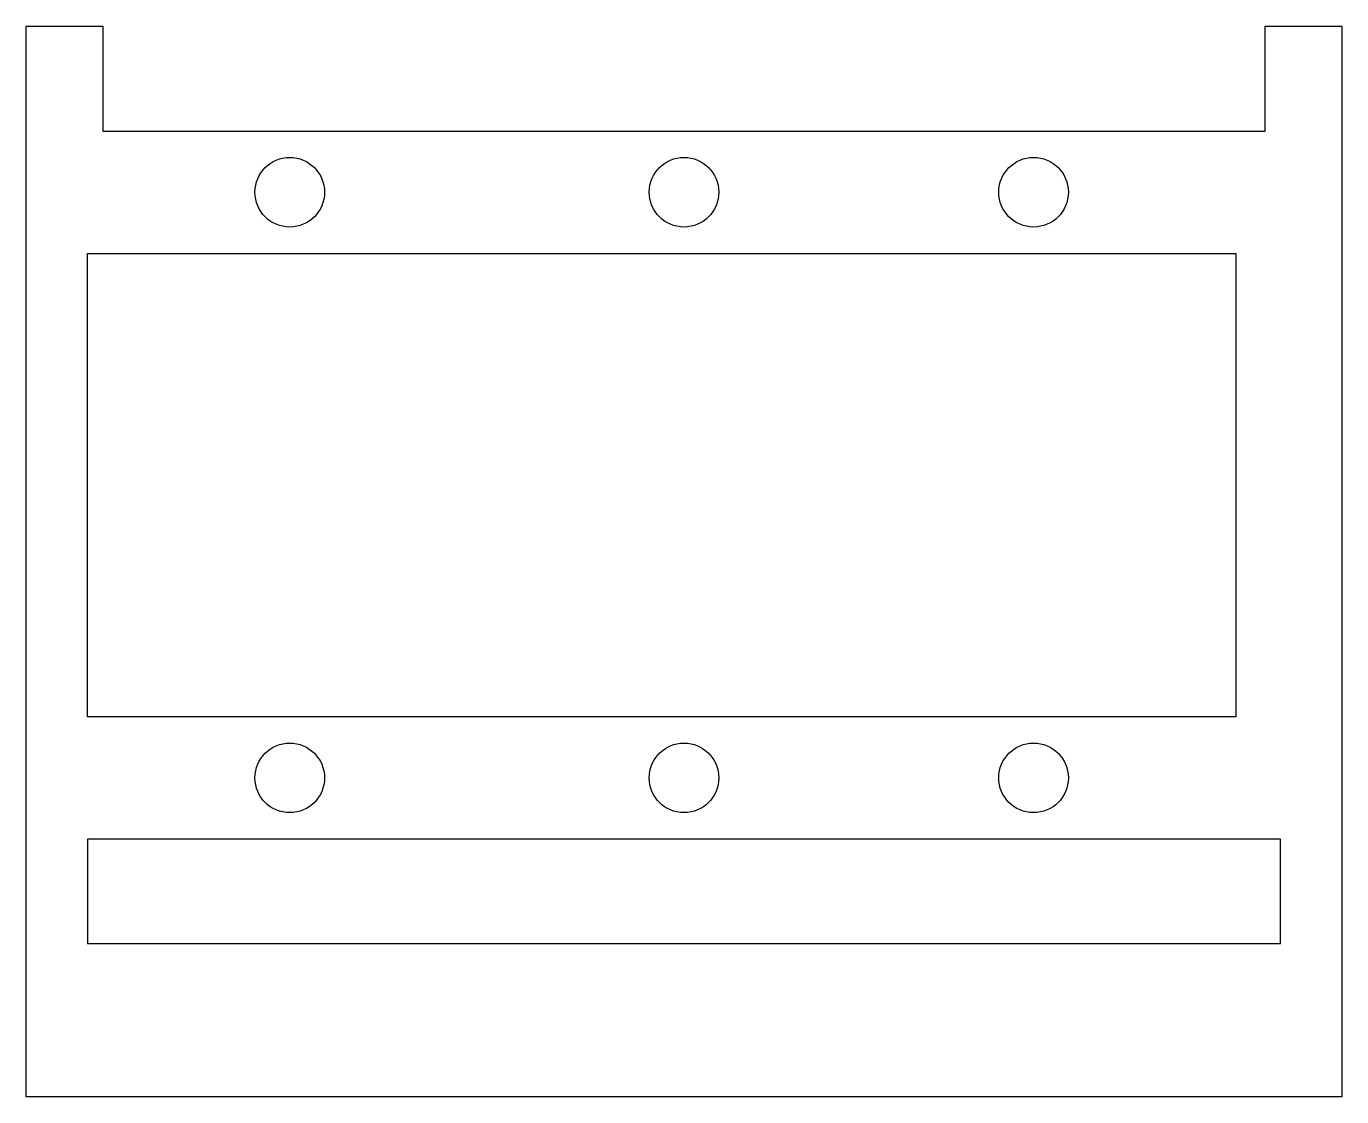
# Model space of a CAD drawing. Header units: millimetres. Extents: x -43 to 43, y -40 to 30.
import ezdxf

# ---------------------------------------------------------------- set-up
doc = ezdxf.new("R2010")
doc.units = ezdxf.units.MM

msp = doc.modelspace()

# ---------------------------------------------------------------- linework, layer by layer
at = {"color": 7, "linetype": 'Continuous', "lineweight": 25}
for p, q in [((-43, -40), (-43, 30)), ((-43, 30), (-38, 30)), ((-38, 30), (-38, 23.15)), ((38, 23.15), (38, 30)), ((38, 30), (43, 30)), ((43, 30), (43, -40)), ((-38, 23.15), (38, 23.15)), ((-39, 15.15), (36.079, 15.15)), ((-39, -15.15), (-39, 15.15)), ((36.079, 15.15), (36.079, -15.15)), ((36.079, -15.15), (-39, -15.15)), ((39, -23.15), (-39, -23.15)), ((-39, -23.15), (-39, -30)), ((39, -30), (39, -23.15)), ((39, -30), (-39, -30)), ((43, -40), (-43, -40))]:
    msp.add_line(p, q, dxfattribs=at)
for centre in [(-25.775, 19.15), (0, 19.15), (22.854, 19.15), (-25.775, -19.15), (0, -19.15), (22.854, -19.15)]:
    msp.add_circle(centre, 2.275, dxfattribs=at)

doc.saveas('drawing.dxf')
